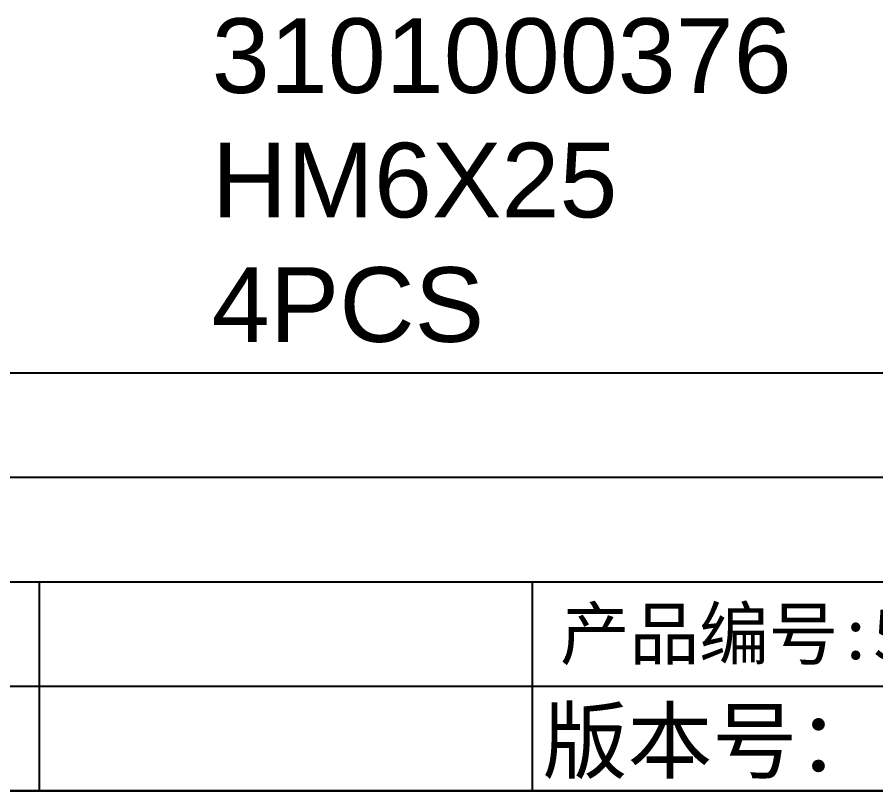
# Model space of a CAD drawing. Header units: millimetres. Extents: x 0 to 549, y 0 to 190.
# Drawn here: x 195.77 to 230.28, y 0 to 31.09 of the extents above; entities that cross this region are included whole.
import ezdxf

# ---------------------------------------------------------------- set-up
doc = ezdxf.new("R2010")
doc.units = ezdxf.units.MM
doc.styles.get("Standard").update_dxf_attribs({"font": 'SimSun.ttf'})

msp = doc.modelspace()

# ---------------------------------------------------------------- linework, layer by layer
for p, q in [((114.675, 16.8), (270, 16.801)), ((114.675, 12.6), (270, 12.601)), ((114.675, 8.4), (270, 8.401)), ((114.675, 8.4), (216.475, 8.4)), ((196.664, 0), (196.664, 8.4)), ((216.475, 0), (216.475, 8.401)), ((114.675, 4.2), (270, 4.2)), ((270, 0), (0, 0)), ((130.602, 0), (270, 0)), ((172.422, 0), (270, 0)), ((172.422, 0), (270, 0))]:
    msp.add_line(p, q)

# ---------------------------------------------------------------- texts
at = {"color": 1}
msp.add_text('产品编号:59921', height=2.0508, dxfattribs=at).set_placement((217.582, 5.287))
msp.add_text('版本号：', height=2.5).set_placement((216.888, 0.759))
at = {"color": 1, "insert": (203.589, 31.041), "char_height": 3, "width": 35.50176, "attachment_point": 1}
msp.add_mtext('{\\fArial|b0|i0|c0|p32;3101000376\\PHM6X25\\P4PCS}', dxfattribs=at)

doc.saveas('drawing.dxf')
